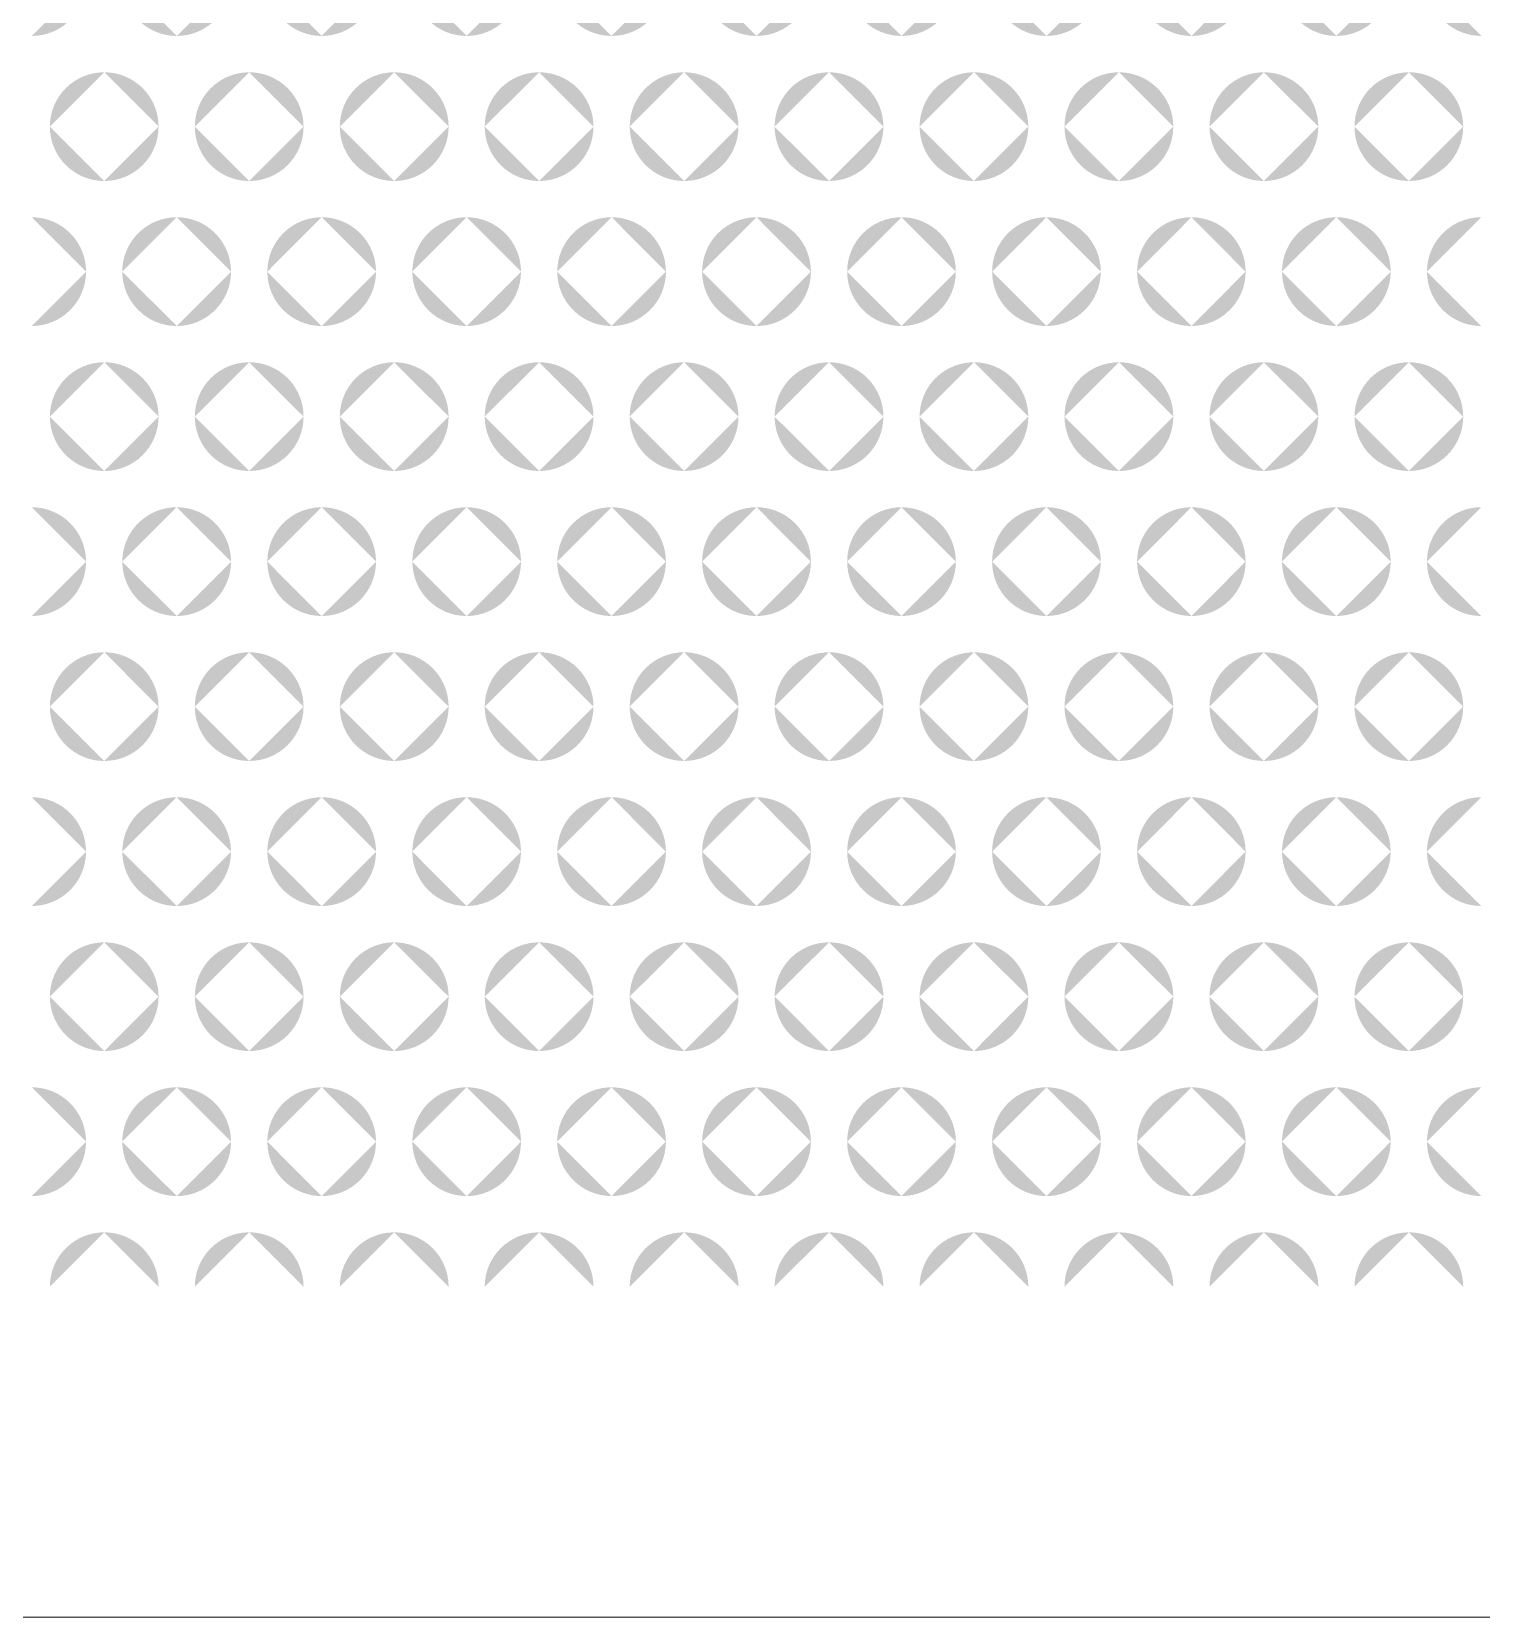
# Model space of a CAD drawing. Header units: millimetres. Extents: x 53 to 536, y 329 to 488.
# Drawn here: x 413.59 to 433.6, y 443.78 to 465.65 of the extents above; entities that cross this region are included whole.
import ezdxf

# ---------------------------------------------------------------- set-up
doc = ezdxf.new("R2010")
doc.units = ezdxf.units.MM
doc.header["$MEASUREMENT"] = 0

msp = doc.modelspace()

# ---------------------------------------------------------------- hatches: boundary and pattern name
at = {"transparency": 33554559}
h = msp.add_hatch(color=256, dxfattribs=at)
h.paths.add_polyline_path([(413.593, 465.595), (413.593, 467.095)], flags=0)
h.paths.add_polyline_path([(414.342, 466.346, 0.414563), (413.593, 467.095)], flags=0)
h.paths.add_polyline_path([(413.593, 465.595, 0.414244), (414.342, 466.346)], flags=0)
h.paths.add_polyline_path([(417.594, 467.095), (417.594, 465.595)], flags=0)
h.paths.add_polyline_path([(416.844, 466.346, 0.413759), (417.594, 465.595)], flags=0)
h.paths.add_polyline_path([(417.594, 467.095, 0.414077), (416.844, 466.346)], flags=0)
h.paths.add_polyline_path([(414.842, 466.346, 0.413226), (415.594, 465.595)], flags=0)
h.paths.add_polyline_path([(415.594, 467.095, 0.41354), (414.842, 466.346)], flags=0)
h.paths.add_polyline_path([(416.343, 466.346, 0.414077), (415.594, 467.095)], flags=0)
h.paths.add_polyline_path([(415.594, 465.595, 0.413759), (416.343, 466.346)], flags=0)
h.paths.add_polyline_path([(415.343, 464.345), (413.843, 464.345)], flags=0)
h.paths.add_polyline_path([(414.594, 465.094, 0.415264), (413.843, 464.345)], flags=0)
h.paths.add_polyline_path([(415.343, 464.345, 0.414563), (414.594, 465.094)], flags=0)
h.paths.add_polyline_path([(417.344, 464.345), (415.843, 464.345)], flags=0)
h.paths.add_polyline_path([(416.594, 465.094, 0.414294), (415.843, 464.345)], flags=0)
h.paths.add_polyline_path([(417.344, 464.345, 0.414563), (416.594, 465.094)], flags=0)
h.paths.add_polyline_path([(413.843, 468.346), (413.843, 468.347), (415.343, 468.347), (415.343, 468.346)], flags=0)
h.paths.add_polyline_path([(414.594, 467.596, 0.414027), (415.343, 468.346)], flags=0)
h.paths.add_polyline_path([(413.843, 468.346, 0.414729), (414.594, 467.596)], flags=0)
h.paths.add_polyline_path([(415.843, 468.346), (415.843, 468.347), (417.344, 468.347), (417.344, 468.346)], flags=0)
h.paths.add_polyline_path([(416.594, 467.596, 0.414027), (417.344, 468.346)], flags=0)
h.paths.add_polyline_path([(415.843, 468.346, 0.41376), (416.594, 467.596)], flags=0)
h = msp.add_hatch(color=256, dxfattribs=at)
h.paths.add_polyline_path([(417.594, 465.595), (417.594, 467.095)], flags=0)
h.paths.add_polyline_path([(418.344, 466.346, 0.414563), (417.594, 467.095)], flags=0)
h.paths.add_polyline_path([(417.594, 465.595, 0.414244), (418.344, 466.346)], flags=0)
h.paths.add_polyline_path([(421.595, 467.095), (421.595, 465.595)], flags=0)
h.paths.add_polyline_path([(420.845, 466.346, 0.414244), (421.595, 465.595)], flags=0)
h.paths.add_polyline_path([(421.595, 467.095, 0.414563), (420.845, 466.346)], flags=0)
h.paths.add_polyline_path([(418.845, 466.346, 0.413759), (419.595, 465.595)], flags=0)
h.paths.add_polyline_path([(419.595, 467.095, 0.414077), (418.845, 466.346)], flags=0)
h.paths.add_polyline_path([(420.345, 466.346, 0.413592), (419.595, 467.095)], flags=0)
h.paths.add_polyline_path([(419.595, 465.595, 0.413274), (420.345, 466.346)], flags=0)
h.paths.add_polyline_path([(419.346, 464.345), (417.844, 464.345)], flags=0)
h.paths.add_polyline_path([(418.594, 465.094, 0.414078), (417.844, 464.345)], flags=0)
h.paths.add_polyline_path([(419.346, 464.345, 0.41451), (418.594, 465.094)], flags=0)
h.paths.add_polyline_path([(421.345, 464.345), (419.844, 464.345)], flags=0)
h.paths.add_polyline_path([(420.595, 465.094, 0.414294), (419.844, 464.345)], flags=0)
h.paths.add_polyline_path([(421.345, 464.345, 0.414563), (420.595, 465.094)], flags=0)
h.paths.add_polyline_path([(417.844, 468.346), (417.844, 468.347), (419.346, 468.347), (419.346, 468.346)], flags=0)
h.paths.add_polyline_path([(418.594, 467.596, 0.413976), (419.346, 468.346)], flags=0)
h.paths.add_polyline_path([(417.844, 468.346, 0.413542), (418.594, 467.596)], flags=0)
h.paths.add_polyline_path([(419.844, 468.346), (419.844, 468.347), (421.345, 468.347), (421.345, 468.346)], flags=0)
h.paths.add_polyline_path([(420.595, 467.596, 0.414027), (421.345, 468.346)], flags=0)
h.paths.add_polyline_path([(419.844, 468.346, 0.41376), (420.595, 467.596)], flags=0)
h = msp.add_hatch(color=256, dxfattribs=at)
h.paths.add_polyline_path([(421.595, 465.595), (421.595, 467.095)], flags=0)
h.paths.add_polyline_path([(422.345, 466.346, 0.413592), (421.595, 467.095)], flags=0)
h.paths.add_polyline_path([(421.595, 465.595, 0.413274), (422.345, 466.346)], flags=0)
h.paths.add_polyline_path([(425.596, 467.095), (425.596, 465.595)], flags=0)
h.paths.add_polyline_path([(424.846, 466.346, 0.414244), (425.596, 465.595)], flags=0)
h.paths.add_polyline_path([(425.596, 467.095, 0.414563), (424.846, 466.346)], flags=0)
h.paths.add_polyline_path([(422.844, 466.346, 0.41371), (423.596, 465.595)], flags=0)
h.paths.add_polyline_path([(423.596, 467.095, 0.414025), (422.844, 466.346)], flags=0)
h.paths.add_polyline_path([(424.346, 466.346, 0.414077), (423.596, 467.095)], flags=0)
h.paths.add_polyline_path([(423.596, 465.595, 0.413759), (424.346, 466.346)], flags=0)
h.paths.add_polyline_path([(423.346, 464.345), (421.845, 464.345)], flags=0)
h.paths.add_polyline_path([(422.595, 465.094, 0.415048), (421.845, 464.345)], flags=0)
h.paths.add_polyline_path([(423.346, 464.345, 0.414294), (422.595, 465.094)], flags=0)
h.paths.add_polyline_path([(425.346, 464.345), (423.845, 464.345)], flags=0)
h.paths.add_polyline_path([(424.596, 465.094, 0.414294), (423.845, 464.345)], flags=0)
h.paths.add_polyline_path([(425.346, 464.345, 0.414563), (424.596, 465.094)], flags=0)
h.paths.add_polyline_path([(421.845, 468.346), (421.845, 468.347), (423.346, 468.347), (423.346, 468.346)], flags=0)
h.paths.add_polyline_path([(422.595, 467.596, 0.41376), (423.346, 468.346)], flags=0)
h.paths.add_polyline_path([(421.845, 468.346, 0.414512), (422.595, 467.596)], flags=0)
h.paths.add_polyline_path([(423.845, 468.346), (423.845, 468.347), (425.346, 468.347), (425.346, 468.346)], flags=0)
h.paths.add_polyline_path([(424.596, 467.596, 0.414027), (425.346, 468.346)], flags=0)
h.paths.add_polyline_path([(423.845, 468.346, 0.41376), (424.596, 467.596)], flags=0)
h = msp.add_hatch(color=256, dxfattribs=at)
h.paths.add_polyline_path([(425.596, 465.595), (425.596, 467.095)], flags=0)
h.paths.add_polyline_path([(426.346, 466.346, 0.413592), (425.596, 467.095)], flags=0)
h.paths.add_polyline_path([(425.596, 465.595, 0.413274), (426.346, 466.346)], flags=0)
h.paths.add_polyline_path([(429.597, 467.095), (429.597, 465.595)], flags=0)
h.paths.add_polyline_path([(428.847, 466.346, 0.413977), (429.597, 465.595)], flags=0)
h.paths.add_polyline_path([(429.597, 467.095, 0.414294), (428.847, 466.346)], flags=0)
h.paths.add_polyline_path([(426.846, 466.346, 0.413492), (427.596, 465.595)], flags=0)
h.paths.add_polyline_path([(427.596, 467.095, 0.413809), (426.846, 466.346)], flags=0)
h.paths.add_polyline_path([(428.346, 466.346, 0.413592), (427.596, 467.095)], flags=0)
h.paths.add_polyline_path([(427.596, 465.595, 0.413274), (428.346, 466.346)], flags=0)
h.paths.add_polyline_path([(427.346, 464.345), (425.846, 464.345)], flags=0)
h.paths.add_polyline_path([(426.596, 465.094, 0.415048), (425.846, 464.345)], flags=0)
h.paths.add_polyline_path([(427.346, 464.345, 0.414563), (426.596, 465.094)], flags=0)
h.paths.add_polyline_path([(429.347, 464.345), (427.845, 464.345)], flags=0)
h.paths.add_polyline_path([(428.597, 465.094, 0.414241), (427.845, 464.345)], flags=0)
h.paths.add_polyline_path([(429.347, 464.345, 0.414563), (428.597, 465.094)], flags=0)
h.paths.add_polyline_path([(425.846, 468.346), (425.846, 468.347), (427.346, 468.347), (427.346, 468.346)], flags=0)
h.paths.add_polyline_path([(426.596, 467.596, 0.414027), (427.346, 468.346)], flags=0)
h.paths.add_polyline_path([(425.846, 468.346, 0.414512), (426.596, 467.596)], flags=0)
h.paths.add_polyline_path([(427.845, 468.346), (427.845, 468.347), (429.347, 468.347), (429.347, 468.346)], flags=0)
h.paths.add_polyline_path([(428.597, 467.596, 0.414027), (429.347, 468.346)], flags=0)
h.paths.add_polyline_path([(427.845, 468.346, 0.413709), (428.597, 467.596)], flags=0)
h = msp.add_hatch(color=256, dxfattribs=at)
h.paths.add_polyline_path([(429.597, 465.595), (429.597, 467.095)], flags=0)
h.paths.add_polyline_path([(430.345, 466.346, 0.414128), (429.597, 467.095)], flags=0)
h.paths.add_polyline_path([(429.597, 465.595, 0.413807), (430.345, 466.346)], flags=0)
h.paths.add_polyline_path([(433.598, 467.095), (433.598, 465.595)], flags=0)
h.paths.add_polyline_path([(432.848, 466.346, 0.414244), (433.598, 465.595)], flags=0)
h.paths.add_polyline_path([(433.598, 467.095, 0.414563), (432.848, 466.346)], flags=0)
h.paths.add_polyline_path([(430.847, 466.346, 0.413274), (431.597, 465.595)], flags=0)
h.paths.add_polyline_path([(431.597, 467.095, 0.413592), (430.847, 466.346)], flags=0)
h.paths.add_polyline_path([(432.347, 466.346, 0.413809), (431.597, 467.095)], flags=0)
h.paths.add_polyline_path([(431.597, 465.595, 0.413492), (432.347, 466.346)], flags=0)
h.paths.add_polyline_path([(431.348, 464.345), (429.847, 464.345)], flags=0)
h.paths.add_polyline_path([(430.597, 465.094, 0.414779), (429.847, 464.345)], flags=0)
h.paths.add_polyline_path([(431.348, 464.345, 0.414294), (430.597, 465.094)], flags=0)
h.paths.add_polyline_path([(433.348, 464.345), (431.848, 464.345)], flags=0)
h.paths.add_polyline_path([(432.598, 465.094, 0.414563), (431.848, 464.345)], flags=0)
h.paths.add_polyline_path([(433.348, 464.345, 0.414779), (432.598, 465.094)], flags=0)
h.paths.add_polyline_path([(429.847, 468.346), (429.847, 468.347), (431.348, 468.347), (431.348, 468.346)], flags=0)
h.paths.add_polyline_path([(430.597, 467.596, 0.41376), (431.348, 468.346)], flags=0)
h.paths.add_polyline_path([(429.847, 468.346, 0.414244), (430.597, 467.596)], flags=0)
h.paths.add_polyline_path([(431.848, 468.346), (431.848, 468.347), (433.348, 468.347), (433.348, 468.346)], flags=0)
h.paths.add_polyline_path([(432.598, 467.596, 0.414244), (433.348, 468.346)], flags=0)
h.paths.add_polyline_path([(431.848, 468.346, 0.414027), (432.598, 467.596)], flags=0)
h = msp.add_hatch(color=256, dxfattribs=at)
h.paths.add_polyline_path([(413.593, 461.593), (413.593, 463.094)], flags=0)
h.paths.add_polyline_path([(414.342, 462.343, 0.414997), (413.593, 463.094)], flags=0)
h.paths.add_polyline_path([(413.593, 461.593, 0.413811), (414.342, 462.343)], flags=0)
h.paths.add_polyline_path([(417.594, 463.094), (417.594, 461.593)], flags=0)
h.paths.add_polyline_path([(416.844, 462.343, 0.413325), (417.594, 461.593)], flags=0)
h.paths.add_polyline_path([(417.594, 463.094, 0.414512), (416.844, 462.343)], flags=0)
h.paths.add_polyline_path([(414.842, 462.343, 0.41279), (415.594, 461.593)], flags=0)
h.paths.add_polyline_path([(415.594, 463.094, 0.413977), (414.842, 462.343)], flags=0)
h.paths.add_polyline_path([(416.343, 462.343, 0.414512), (415.594, 463.094)], flags=0)
h.paths.add_polyline_path([(415.594, 461.593, 0.413325), (416.343, 462.343)], flags=0)
h.paths.add_polyline_path([(415.343, 460.344), (413.843, 460.344)], flags=0)
h.paths.add_polyline_path([(414.594, 461.093, 0.415264), (413.843, 460.344)], flags=0)
h.paths.add_polyline_path([(415.343, 460.344, 0.414563), (414.594, 461.093)], flags=0)
h.paths.add_polyline_path([(417.344, 460.344), (415.843, 460.344)], flags=0)
h.paths.add_polyline_path([(416.594, 461.093, 0.414294), (415.843, 460.344)], flags=0)
h.paths.add_polyline_path([(417.344, 460.344, 0.414563), (416.594, 461.093)], flags=0)
h.paths.add_polyline_path([(413.843, 464.344), (413.843, 464.345), (415.343, 464.345), (415.343, 464.344)], flags=0)
h.paths.add_polyline_path([(414.594, 463.594, 0.41478), (415.343, 464.344)], flags=0)
h.paths.add_polyline_path([(413.843, 464.344, 0.415481), (414.594, 463.594)], flags=0)
h.paths.add_polyline_path([(415.843, 464.344), (415.843, 464.345), (417.344, 464.345), (417.344, 464.344)], flags=0)
h.paths.add_polyline_path([(416.594, 463.594, 0.41478), (417.344, 464.344)], flags=0)
h.paths.add_polyline_path([(415.843, 464.344, 0.414512), (416.594, 463.594)], flags=0)
h = msp.add_hatch(color=256, dxfattribs=at)
h.paths.add_polyline_path([(417.594, 461.593), (417.594, 463.094)], flags=0)
h.paths.add_polyline_path([(418.344, 462.343, 0.414997), (417.594, 463.094)], flags=0)
h.paths.add_polyline_path([(417.594, 461.593, 0.413811), (418.344, 462.343)], flags=0)
h.paths.add_polyline_path([(421.595, 463.094), (421.595, 461.593)], flags=0)
h.paths.add_polyline_path([(420.845, 462.343, 0.413811), (421.595, 461.593)], flags=0)
h.paths.add_polyline_path([(421.595, 463.094, 0.414997), (420.845, 462.343)], flags=0)
h.paths.add_polyline_path([(418.845, 462.343, 0.413325), (419.595, 461.593)], flags=0)
h.paths.add_polyline_path([(419.595, 463.094, 0.414512), (418.845, 462.343)], flags=0)
h.paths.add_polyline_path([(420.345, 462.343, 0.414027), (419.595, 463.094)], flags=0)
h.paths.add_polyline_path([(419.595, 461.593, 0.41284), (420.345, 462.343)], flags=0)
h.paths.add_polyline_path([(419.346, 460.344), (417.844, 460.344)], flags=0)
h.paths.add_polyline_path([(418.594, 461.093, 0.414078), (417.844, 460.344)], flags=0)
h.paths.add_polyline_path([(419.346, 460.344, 0.41451), (418.594, 461.093)], flags=0)
h.paths.add_polyline_path([(421.345, 460.344), (419.844, 460.344)], flags=0)
h.paths.add_polyline_path([(420.595, 461.093, 0.414294), (419.844, 460.344)], flags=0)
h.paths.add_polyline_path([(421.345, 460.344, 0.414563), (420.595, 461.093)], flags=0)
h.paths.add_polyline_path([(417.844, 464.344), (417.844, 464.345), (419.346, 464.345), (419.346, 464.344)], flags=0)
h.paths.add_polyline_path([(418.594, 463.594, 0.414728), (419.346, 464.344)], flags=0)
h.paths.add_polyline_path([(417.844, 464.344, 0.414295), (418.594, 463.594)], flags=0)
h.paths.add_polyline_path([(419.844, 464.344), (419.844, 464.345), (421.345, 464.345), (421.345, 464.344)], flags=0)
h.paths.add_polyline_path([(420.595, 463.594, 0.41478), (421.345, 464.344)], flags=0)
h.paths.add_polyline_path([(419.844, 464.344, 0.414512), (420.595, 463.594)], flags=0)
h = msp.add_hatch(color=256, dxfattribs=at)
h.paths.add_polyline_path([(421.595, 461.593), (421.595, 463.094)], flags=0)
h.paths.add_polyline_path([(422.345, 462.343, 0.414027), (421.595, 463.094)], flags=0)
h.paths.add_polyline_path([(421.595, 461.593, 0.41284), (422.345, 462.343)], flags=0)
h.paths.add_polyline_path([(425.596, 463.094), (425.596, 461.593)], flags=0)
h.paths.add_polyline_path([(424.846, 462.343, 0.413811), (425.596, 461.593)], flags=0)
h.paths.add_polyline_path([(425.596, 463.094, 0.414997), (424.846, 462.343)], flags=0)
h.paths.add_polyline_path([(422.844, 462.343, 0.413274), (423.596, 461.593)], flags=0)
h.paths.add_polyline_path([(423.596, 463.094, 0.414461), (422.844, 462.343)], flags=0)
h.paths.add_polyline_path([(424.346, 462.343, 0.414512), (423.596, 463.094)], flags=0)
h.paths.add_polyline_path([(423.596, 461.593, 0.413325), (424.346, 462.343)], flags=0)
h.paths.add_polyline_path([(423.346, 460.344), (421.845, 460.344)], flags=0)
h.paths.add_polyline_path([(422.595, 461.093, 0.415048), (421.845, 460.344)], flags=0)
h.paths.add_polyline_path([(423.346, 460.344, 0.414294), (422.595, 461.093)], flags=0)
h.paths.add_polyline_path([(425.346, 460.344), (423.845, 460.344)], flags=0)
h.paths.add_polyline_path([(424.596, 461.093, 0.414294), (423.845, 460.344)], flags=0)
h.paths.add_polyline_path([(425.346, 460.344, 0.414563), (424.596, 461.093)], flags=0)
h.paths.add_polyline_path([(421.845, 464.344), (421.845, 464.345), (423.346, 464.345), (423.346, 464.344)], flags=0)
h.paths.add_polyline_path([(422.595, 463.594, 0.414512), (423.346, 464.344)], flags=0)
h.paths.add_polyline_path([(421.845, 464.344, 0.415265), (422.595, 463.594)], flags=0)
h.paths.add_polyline_path([(423.845, 464.344), (423.845, 464.345), (425.346, 464.345), (425.346, 464.344)], flags=0)
h.paths.add_polyline_path([(424.596, 463.594, 0.41478), (425.346, 464.344)], flags=0)
h.paths.add_polyline_path([(423.845, 464.344, 0.414512), (424.596, 463.594)], flags=0)
h = msp.add_hatch(color=256, dxfattribs=at)
h.paths.add_polyline_path([(425.596, 461.593), (425.596, 463.094)], flags=0)
h.paths.add_polyline_path([(426.346, 462.343, 0.414027), (425.596, 463.094)], flags=0)
h.paths.add_polyline_path([(425.596, 461.593, 0.41284), (426.346, 462.343)], flags=0)
h.paths.add_polyline_path([(429.597, 463.094), (429.597, 461.593)], flags=0)
h.paths.add_polyline_path([(428.847, 462.343, 0.413542), (429.597, 461.593)], flags=0)
h.paths.add_polyline_path([(429.597, 463.094, 0.414729), (428.847, 462.343)], flags=0)
h.paths.add_polyline_path([(426.846, 462.343, 0.413057), (427.596, 461.593)], flags=0)
h.paths.add_polyline_path([(427.596, 463.094, 0.414244), (426.846, 462.343)], flags=0)
h.paths.add_polyline_path([(428.346, 462.343, 0.414027), (427.596, 463.094)], flags=0)
h.paths.add_polyline_path([(427.596, 461.593, 0.41284), (428.346, 462.343)], flags=0)
h.paths.add_polyline_path([(427.346, 460.344), (425.846, 460.344)], flags=0)
h.paths.add_polyline_path([(426.596, 461.093, 0.415048), (425.846, 460.344)], flags=0)
h.paths.add_polyline_path([(427.346, 460.344, 0.414563), (426.596, 461.093)], flags=0)
h.paths.add_polyline_path([(429.347, 460.344), (427.845, 460.344)], flags=0)
h.paths.add_polyline_path([(428.597, 461.093, 0.414241), (427.845, 460.344)], flags=0)
h.paths.add_polyline_path([(429.347, 460.344, 0.414563), (428.597, 461.093)], flags=0)
h.paths.add_polyline_path([(425.846, 464.344), (425.846, 464.345), (427.346, 464.345), (427.346, 464.344)], flags=0)
h.paths.add_polyline_path([(426.596, 463.594, 0.41478), (427.346, 464.344)], flags=0)
h.paths.add_polyline_path([(425.846, 464.344, 0.415265), (426.596, 463.594)], flags=0)
h.paths.add_polyline_path([(427.845, 464.344), (427.845, 464.345), (429.347, 464.345), (429.347, 464.344)], flags=0)
h.paths.add_polyline_path([(428.597, 463.594, 0.41478), (429.347, 464.344)], flags=0)
h.paths.add_polyline_path([(427.845, 464.344, 0.41446), (428.597, 463.594)], flags=0)
h = msp.add_hatch(color=256, dxfattribs=at)
h.paths.add_polyline_path([(429.597, 461.593), (429.597, 463.094)], flags=0)
h.paths.add_polyline_path([(430.345, 462.343, 0.414561), (429.597, 463.094)], flags=0)
h.paths.add_polyline_path([(429.597, 461.593, 0.413374), (430.345, 462.343)], flags=0)
h.paths.add_polyline_path([(433.598, 463.094), (433.598, 461.593)], flags=0)
h.paths.add_polyline_path([(432.848, 462.343, 0.413811), (433.598, 461.593)], flags=0)
h.paths.add_polyline_path([(433.598, 463.094, 0.414997), (432.848, 462.343)], flags=0)
h.paths.add_polyline_path([(430.847, 462.343, 0.41284), (431.597, 461.593)], flags=0)
h.paths.add_polyline_path([(431.597, 463.094, 0.414027), (430.847, 462.343)], flags=0)
h.paths.add_polyline_path([(432.347, 462.343, 0.414244), (431.597, 463.094)], flags=0)
h.paths.add_polyline_path([(431.597, 461.593, 0.413057), (432.347, 462.343)], flags=0)
h.paths.add_polyline_path([(431.348, 460.344), (429.847, 460.344)], flags=0)
h.paths.add_polyline_path([(430.597, 461.093, 0.414779), (429.847, 460.344)], flags=0)
h.paths.add_polyline_path([(431.348, 460.344, 0.414294), (430.597, 461.093)], flags=0)
h.paths.add_polyline_path([(433.348, 460.344), (431.848, 460.344)], flags=0)
h.paths.add_polyline_path([(432.598, 461.093, 0.414563), (431.848, 460.344)], flags=0)
h.paths.add_polyline_path([(433.348, 460.344, 0.414779), (432.598, 461.093)], flags=0)
h.paths.add_polyline_path([(429.847, 464.344), (429.847, 464.345), (431.348, 464.345), (431.348, 464.344)], flags=0)
h.paths.add_polyline_path([(430.597, 463.594, 0.414512), (431.348, 464.344)], flags=0)
h.paths.add_polyline_path([(429.847, 464.344, 0.414997), (430.597, 463.594)], flags=0)
h.paths.add_polyline_path([(431.848, 464.344), (431.848, 464.345), (433.348, 464.345), (433.348, 464.344)], flags=0)
h.paths.add_polyline_path([(432.598, 463.594, 0.414997), (433.348, 464.344)], flags=0)
h.paths.add_polyline_path([(431.848, 464.344, 0.41478), (432.598, 463.594)], flags=0)
h = msp.add_hatch(color=256, dxfattribs=at)
h.paths.add_polyline_path([(413.593, 457.592), (413.593, 459.093)], flags=0)
h.paths.add_polyline_path([(414.342, 458.342, 0.414997), (413.593, 459.093)], flags=0)
h.paths.add_polyline_path([(413.593, 457.592, 0.413811), (414.342, 458.342)], flags=0)
h.paths.add_polyline_path([(417.594, 459.093), (417.594, 457.592)], flags=0)
h.paths.add_polyline_path([(416.844, 458.342, 0.413325), (417.594, 457.592)], flags=0)
h.paths.add_polyline_path([(417.594, 459.093, 0.414512), (416.844, 458.342)], flags=0)
h.paths.add_polyline_path([(414.842, 458.342, 0.41279), (415.594, 457.592)], flags=0)
h.paths.add_polyline_path([(415.594, 459.093, 0.413977), (414.842, 458.342)], flags=0)
h.paths.add_polyline_path([(416.343, 458.342, 0.414512), (415.594, 459.093)], flags=0)
h.paths.add_polyline_path([(415.594, 457.592, 0.413325), (416.343, 458.342)], flags=0)
h.paths.add_polyline_path([(415.343, 456.342), (413.843, 456.342)], flags=0)
h.paths.add_polyline_path([(414.594, 457.092, 0.415481), (413.843, 456.342)], flags=0)
h.paths.add_polyline_path([(415.343, 456.342, 0.41478), (414.594, 457.092)], flags=0)
h.paths.add_polyline_path([(417.344, 456.342), (415.843, 456.342)], flags=0)
h.paths.add_polyline_path([(416.594, 457.092, 0.414512), (415.843, 456.342)], flags=0)
h.paths.add_polyline_path([(417.344, 456.342, 0.41478), (416.594, 457.092)], flags=0)
h.paths.add_polyline_path([(413.843, 460.343), (413.843, 460.344), (415.343, 460.344), (415.343, 460.343)], flags=0)
h.paths.add_polyline_path([(414.594, 459.593, 0.41478), (415.343, 460.343)], flags=0)
h.paths.add_polyline_path([(413.843, 460.343, 0.415481), (414.594, 459.593)], flags=0)
h.paths.add_polyline_path([(415.843, 460.343), (415.843, 460.344), (417.344, 460.344), (417.344, 460.343)], flags=0)
h.paths.add_polyline_path([(416.594, 459.593, 0.41478), (417.344, 460.343)], flags=0)
h.paths.add_polyline_path([(415.843, 460.343, 0.414512), (416.594, 459.593)], flags=0)
h = msp.add_hatch(color=256, dxfattribs=at)
h.paths.add_polyline_path([(417.594, 457.592), (417.594, 459.093)], flags=0)
h.paths.add_polyline_path([(418.344, 458.342, 0.414997), (417.594, 459.093)], flags=0)
h.paths.add_polyline_path([(417.594, 457.592, 0.413811), (418.344, 458.342)], flags=0)
h.paths.add_polyline_path([(421.595, 459.093), (421.595, 457.592)], flags=0)
h.paths.add_polyline_path([(420.845, 458.342, 0.413811), (421.595, 457.592)], flags=0)
h.paths.add_polyline_path([(421.595, 459.093, 0.414997), (420.845, 458.342)], flags=0)
h.paths.add_polyline_path([(418.845, 458.342, 0.413325), (419.595, 457.592)], flags=0)
h.paths.add_polyline_path([(419.595, 459.093, 0.414512), (418.845, 458.342)], flags=0)
h.paths.add_polyline_path([(420.345, 458.342, 0.414027), (419.595, 459.093)], flags=0)
h.paths.add_polyline_path([(419.595, 457.592, 0.41284), (420.345, 458.342)], flags=0)
h.paths.add_polyline_path([(419.346, 456.342), (417.844, 456.342)], flags=0)
h.paths.add_polyline_path([(418.594, 457.092, 0.414295), (417.844, 456.342)], flags=0)
h.paths.add_polyline_path([(419.346, 456.342, 0.414728), (418.594, 457.092)], flags=0)
h.paths.add_polyline_path([(421.345, 456.342), (419.844, 456.342)], flags=0)
h.paths.add_polyline_path([(420.595, 457.092, 0.414512), (419.844, 456.342)], flags=0)
h.paths.add_polyline_path([(421.345, 456.342, 0.41478), (420.595, 457.092)], flags=0)
h.paths.add_polyline_path([(417.844, 460.343), (417.844, 460.344), (419.346, 460.344), (419.346, 460.343)], flags=0)
h.paths.add_polyline_path([(418.594, 459.593, 0.414728), (419.346, 460.343)], flags=0)
h.paths.add_polyline_path([(417.844, 460.343, 0.414295), (418.594, 459.593)], flags=0)
h.paths.add_polyline_path([(419.844, 460.343), (419.844, 460.344), (421.345, 460.344), (421.345, 460.343)], flags=0)
h.paths.add_polyline_path([(420.595, 459.593, 0.41478), (421.345, 460.343)], flags=0)
h.paths.add_polyline_path([(419.844, 460.343, 0.414512), (420.595, 459.593)], flags=0)
h = msp.add_hatch(color=256, dxfattribs=at)
h.paths.add_polyline_path([(421.595, 457.592), (421.595, 459.093)], flags=0)
h.paths.add_polyline_path([(422.345, 458.342, 0.414027), (421.595, 459.093)], flags=0)
h.paths.add_polyline_path([(421.595, 457.592, 0.41284), (422.345, 458.342)], flags=0)
h.paths.add_polyline_path([(425.596, 459.093), (425.596, 457.592)], flags=0)
h.paths.add_polyline_path([(424.846, 458.342, 0.413811), (425.596, 457.592)], flags=0)
h.paths.add_polyline_path([(425.596, 459.093, 0.414997), (424.846, 458.342)], flags=0)
h.paths.add_polyline_path([(422.844, 458.342, 0.413274), (423.596, 457.592)], flags=0)
h.paths.add_polyline_path([(423.596, 459.093, 0.414461), (422.844, 458.342)], flags=0)
h.paths.add_polyline_path([(424.346, 458.342, 0.414512), (423.596, 459.093)], flags=0)
h.paths.add_polyline_path([(423.596, 457.592, 0.413325), (424.346, 458.342)], flags=0)
h.paths.add_polyline_path([(423.346, 456.342), (421.845, 456.342)], flags=0)
h.paths.add_polyline_path([(422.595, 457.092, 0.415265), (421.845, 456.342)], flags=0)
h.paths.add_polyline_path([(423.346, 456.342, 0.414512), (422.595, 457.092)], flags=0)
h.paths.add_polyline_path([(425.346, 456.342), (423.845, 456.342)], flags=0)
h.paths.add_polyline_path([(424.596, 457.092, 0.414512), (423.845, 456.342)], flags=0)
h.paths.add_polyline_path([(425.346, 456.342, 0.41478), (424.596, 457.092)], flags=0)
h.paths.add_polyline_path([(421.845, 460.343), (421.845, 460.344), (423.346, 460.344), (423.346, 460.343)], flags=0)
h.paths.add_polyline_path([(422.595, 459.593, 0.414512), (423.346, 460.343)], flags=0)
h.paths.add_polyline_path([(421.845, 460.343, 0.415265), (422.595, 459.593)], flags=0)
h.paths.add_polyline_path([(423.845, 460.343), (423.845, 460.344), (425.346, 460.344), (425.346, 460.343)], flags=0)
h.paths.add_polyline_path([(424.596, 459.593, 0.41478), (425.346, 460.343)], flags=0)
h.paths.add_polyline_path([(423.845, 460.343, 0.414512), (424.596, 459.593)], flags=0)
h = msp.add_hatch(color=256, dxfattribs=at)
h.paths.add_polyline_path([(425.596, 457.592), (425.596, 459.093)], flags=0)
h.paths.add_polyline_path([(426.346, 458.342, 0.414027), (425.596, 459.093)], flags=0)
h.paths.add_polyline_path([(425.596, 457.592, 0.41284), (426.346, 458.342)], flags=0)
h.paths.add_polyline_path([(429.597, 459.093), (429.597, 457.592)], flags=0)
h.paths.add_polyline_path([(428.847, 458.342, 0.413542), (429.597, 457.592)], flags=0)
h.paths.add_polyline_path([(429.597, 459.093, 0.414729), (428.847, 458.342)], flags=0)
h.paths.add_polyline_path([(426.846, 458.342, 0.413057), (427.596, 457.592)], flags=0)
h.paths.add_polyline_path([(427.596, 459.093, 0.414244), (426.846, 458.342)], flags=0)
h.paths.add_polyline_path([(428.346, 458.342, 0.414027), (427.596, 459.093)], flags=0)
h.paths.add_polyline_path([(427.596, 457.592, 0.41284), (428.346, 458.342)], flags=0)
h.paths.add_polyline_path([(427.346, 456.342), (425.846, 456.342)], flags=0)
h.paths.add_polyline_path([(426.596, 457.092, 0.415265), (425.846, 456.342)], flags=0)
h.paths.add_polyline_path([(427.346, 456.342, 0.41478), (426.596, 457.092)], flags=0)
h.paths.add_polyline_path([(429.347, 456.342), (427.845, 456.342)], flags=0)
h.paths.add_polyline_path([(428.597, 457.092, 0.41446), (427.845, 456.342)], flags=0)
h.paths.add_polyline_path([(429.347, 456.342, 0.41478), (428.597, 457.092)], flags=0)
h.paths.add_polyline_path([(425.846, 460.343), (425.846, 460.344), (427.346, 460.344), (427.346, 460.343)], flags=0)
h.paths.add_polyline_path([(426.596, 459.593, 0.41478), (427.346, 460.343)], flags=0)
h.paths.add_polyline_path([(425.846, 460.343, 0.415265), (426.596, 459.593)], flags=0)
h.paths.add_polyline_path([(427.845, 460.343), (427.845, 460.344), (429.347, 460.344), (429.347, 460.343)], flags=0)
h.paths.add_polyline_path([(428.597, 459.593, 0.41478), (429.347, 460.343)], flags=0)
h.paths.add_polyline_path([(427.845, 460.343, 0.41446), (428.597, 459.593)], flags=0)
h = msp.add_hatch(color=256, dxfattribs=at)
h.paths.add_polyline_path([(429.597, 457.592), (429.597, 459.093)], flags=0)
h.paths.add_polyline_path([(430.345, 458.342, 0.414561), (429.597, 459.093)], flags=0)
h.paths.add_polyline_path([(429.597, 457.592, 0.413374), (430.345, 458.342)], flags=0)
h.paths.add_polyline_path([(433.598, 459.093), (433.598, 457.592)], flags=0)
h.paths.add_polyline_path([(432.848, 458.342, 0.413811), (433.598, 457.592)], flags=0)
h.paths.add_polyline_path([(433.598, 459.093, 0.414997), (432.848, 458.342)], flags=0)
h.paths.add_polyline_path([(430.847, 458.342, 0.41284), (431.597, 457.592)], flags=0)
h.paths.add_polyline_path([(431.597, 459.093, 0.414027), (430.847, 458.342)], flags=0)
h.paths.add_polyline_path([(432.347, 458.342, 0.414244), (431.597, 459.093)], flags=0)
h.paths.add_polyline_path([(431.597, 457.592, 0.413057), (432.347, 458.342)], flags=0)
h.paths.add_polyline_path([(431.348, 456.342), (429.847, 456.342)], flags=0)
h.paths.add_polyline_path([(430.597, 457.092, 0.414997), (429.847, 456.342)], flags=0)
h.paths.add_polyline_path([(431.348, 456.342, 0.414512), (430.597, 457.092)], flags=0)
h.paths.add_polyline_path([(433.348, 456.342), (431.848, 456.342)], flags=0)
h.paths.add_polyline_path([(432.598, 457.092, 0.41478), (431.848, 456.342)], flags=0)
h.paths.add_polyline_path([(433.348, 456.342, 0.414997), (432.598, 457.092)], flags=0)
h.paths.add_polyline_path([(429.847, 460.343), (429.847, 460.344), (431.348, 460.344), (431.348, 460.343)], flags=0)
h.paths.add_polyline_path([(430.597, 459.593, 0.414512), (431.348, 460.343)], flags=0)
h.paths.add_polyline_path([(429.847, 460.343, 0.414997), (430.597, 459.593)], flags=0)
h.paths.add_polyline_path([(431.848, 460.343), (431.848, 460.344), (433.348, 460.344), (433.348, 460.343)], flags=0)
h.paths.add_polyline_path([(432.598, 459.593, 0.414997), (433.348, 460.343)], flags=0)
h.paths.add_polyline_path([(431.848, 460.343, 0.41478), (432.598, 459.593)], flags=0)
h = msp.add_hatch(color=256, dxfattribs=at)
h.paths.add_polyline_path([(413.593, 453.591), (413.593, 455.092)], flags=0)
h.paths.add_polyline_path([(414.342, 454.341, 0.414997), (413.593, 455.092)], flags=0)
h.paths.add_polyline_path([(413.593, 453.591, 0.414295), (414.342, 454.341)], flags=0)
h.paths.add_polyline_path([(417.594, 455.092), (417.594, 453.591)], flags=0)
h.paths.add_polyline_path([(416.844, 454.341, 0.41381), (417.594, 453.591)], flags=0)
h.paths.add_polyline_path([(417.594, 455.092, 0.414512), (416.844, 454.341)], flags=0)
h.paths.add_polyline_path([(414.842, 454.341, 0.413274), (415.594, 453.591)], flags=0)
h.paths.add_polyline_path([(415.594, 455.092, 0.413977), (414.842, 454.341)], flags=0)
h.paths.add_polyline_path([(416.343, 454.341, 0.414512), (415.594, 455.092)], flags=0)
h.paths.add_polyline_path([(415.594, 453.591, 0.41381), (416.343, 454.341)], flags=0)
h.paths.add_polyline_path([(415.343, 452.341), (413.843, 452.341)], flags=0)
h.paths.add_polyline_path([(414.594, 453.09, 0.415481), (413.843, 452.341)], flags=0)
h.paths.add_polyline_path([(415.343, 452.341, 0.41478), (414.594, 453.09)], flags=0)
h.paths.add_polyline_path([(417.344, 452.341), (415.843, 452.341)], flags=0)
h.paths.add_polyline_path([(416.594, 453.09, 0.414512), (415.843, 452.341)], flags=0)
h.paths.add_polyline_path([(417.344, 452.341, 0.41478), (416.594, 453.09)], flags=0)
h.paths.add_polyline_path([(413.843, 456.342), (415.343, 456.342)], flags=0)
h.paths.add_polyline_path([(414.594, 455.592, 0.41478), (415.343, 456.342)], flags=0)
h.paths.add_polyline_path([(413.843, 456.342, 0.415481), (414.594, 455.592)], flags=0)
h.paths.add_polyline_path([(415.843, 456.342), (417.344, 456.342)], flags=0)
h.paths.add_polyline_path([(416.594, 455.592, 0.41478), (417.344, 456.342)], flags=0)
h.paths.add_polyline_path([(415.843, 456.342, 0.414512), (416.594, 455.592)], flags=0)
h = msp.add_hatch(color=256, dxfattribs=at)
h.paths.add_polyline_path([(417.594, 453.591), (417.594, 455.092)], flags=0)
h.paths.add_polyline_path([(418.344, 454.341, 0.414997), (417.594, 455.092)], flags=0)
h.paths.add_polyline_path([(417.594, 453.591, 0.414295), (418.344, 454.341)], flags=0)
h.paths.add_polyline_path([(421.595, 455.092), (421.595, 453.591)], flags=0)
h.paths.add_polyline_path([(420.845, 454.341, 0.414295), (421.595, 453.591)], flags=0)
h.paths.add_polyline_path([(421.595, 455.092, 0.414997), (420.845, 454.341)], flags=0)
h.paths.add_polyline_path([(418.845, 454.341, 0.41381), (419.595, 453.591)], flags=0)
h.paths.add_polyline_path([(419.595, 455.092, 0.414512), (418.845, 454.341)], flags=0)
h.paths.add_polyline_path([(420.345, 454.341, 0.414027), (419.595, 455.092)], flags=0)
h.paths.add_polyline_path([(419.595, 453.591, 0.413325), (420.345, 454.341)], flags=0)
h.paths.add_polyline_path([(419.346, 452.341), (417.844, 452.341)], flags=0)
h.paths.add_polyline_path([(418.594, 453.09, 0.414295), (417.844, 452.341)], flags=0)
h.paths.add_polyline_path([(419.346, 452.341, 0.414728), (418.594, 453.09)], flags=0)
h.paths.add_polyline_path([(421.345, 452.341), (419.844, 452.341)], flags=0)
h.paths.add_polyline_path([(420.595, 453.09, 0.414512), (419.844, 452.341)], flags=0)
h.paths.add_polyline_path([(421.345, 452.341, 0.41478), (420.595, 453.09)], flags=0)
h.paths.add_polyline_path([(417.844, 456.342), (419.346, 456.342)], flags=0)
h.paths.add_polyline_path([(418.594, 455.592, 0.414728), (419.346, 456.342)], flags=0)
h.paths.add_polyline_path([(417.844, 456.342, 0.414295), (418.594, 455.592)], flags=0)
h.paths.add_polyline_path([(419.844, 456.342), (421.345, 456.342)], flags=0)
h.paths.add_polyline_path([(420.595, 455.592, 0.41478), (421.345, 456.342)], flags=0)
h.paths.add_polyline_path([(419.844, 456.342, 0.414512), (420.595, 455.592)], flags=0)
h = msp.add_hatch(color=256, dxfattribs=at)
h.paths.add_polyline_path([(421.595, 453.591), (421.595, 455.092)], flags=0)
h.paths.add_polyline_path([(422.345, 454.341, 0.414027), (421.595, 455.092)], flags=0)
h.paths.add_polyline_path([(421.595, 453.591, 0.413325), (422.345, 454.341)], flags=0)
h.paths.add_polyline_path([(425.596, 455.092), (425.596, 453.591)], flags=0)
h.paths.add_polyline_path([(424.846, 454.341, 0.414295), (425.596, 453.591)], flags=0)
h.paths.add_polyline_path([(425.596, 455.092, 0.414997), (424.846, 454.341)], flags=0)
h.paths.add_polyline_path([(422.844, 454.341, 0.413759), (423.596, 453.591)], flags=0)
h.paths.add_polyline_path([(423.596, 455.092, 0.414461), (422.844, 454.341)], flags=0)
h.paths.add_polyline_path([(424.346, 454.341, 0.414512), (423.596, 455.092)], flags=0)
h.paths.add_polyline_path([(423.596, 453.591, 0.41381), (424.346, 454.341)], flags=0)
h.paths.add_polyline_path([(423.346, 452.341), (421.845, 452.341)], flags=0)
h.paths.add_polyline_path([(422.595, 453.09, 0.415265), (421.845, 452.341)], flags=0)
h.paths.add_polyline_path([(423.346, 452.341, 0.414512), (422.595, 453.09)], flags=0)
h.paths.add_polyline_path([(425.346, 452.341), (423.845, 452.341)], flags=0)
h.paths.add_polyline_path([(424.596, 453.09, 0.414512), (423.845, 452.341)], flags=0)
h.paths.add_polyline_path([(425.346, 452.341, 0.41478), (424.596, 453.09)], flags=0)
h.paths.add_polyline_path([(421.845, 456.342), (423.346, 456.342)], flags=0)
h.paths.add_polyline_path([(422.595, 455.592, 0.414512), (423.346, 456.342)], flags=0)
h.paths.add_polyline_path([(421.845, 456.342, 0.415265), (422.595, 455.592)], flags=0)
h.paths.add_polyline_path([(423.845, 456.342), (425.346, 456.342)], flags=0)
h.paths.add_polyline_path([(424.596, 455.592, 0.41478), (425.346, 456.342)], flags=0)
h.paths.add_polyline_path([(423.845, 456.342, 0.414512), (424.596, 455.592)], flags=0)
h = msp.add_hatch(color=256, dxfattribs=at)
h.paths.add_polyline_path([(425.596, 453.591), (425.596, 455.092)], flags=0)
h.paths.add_polyline_path([(426.346, 454.341, 0.414027), (425.596, 455.092)], flags=0)
h.paths.add_polyline_path([(425.596, 453.591, 0.413325), (426.346, 454.341)], flags=0)
h.paths.add_polyline_path([(429.597, 455.092), (429.597, 453.591)], flags=0)
h.paths.add_polyline_path([(428.847, 454.341, 0.414027), (429.597, 453.591)], flags=0)
h.paths.add_polyline_path([(429.597, 455.092, 0.414729), (428.847, 454.341)], flags=0)
h.paths.add_polyline_path([(426.846, 454.341, 0.413542), (427.596, 453.591)], flags=0)
h.paths.add_polyline_path([(427.596, 455.092, 0.414244), (426.846, 454.341)], flags=0)
h.paths.add_polyline_path([(428.346, 454.341, 0.414027), (427.596, 455.092)], flags=0)
h.paths.add_polyline_path([(427.596, 453.591, 0.413325), (428.346, 454.341)], flags=0)
h.paths.add_polyline_path([(427.346, 452.341), (425.846, 452.341)], flags=0)
h.paths.add_polyline_path([(426.596, 453.09, 0.415265), (425.846, 452.341)], flags=0)
h.paths.add_polyline_path([(427.346, 452.341, 0.41478), (426.596, 453.09)], flags=0)
h.paths.add_polyline_path([(429.347, 452.341), (427.845, 452.341)], flags=0)
h.paths.add_polyline_path([(428.597, 453.09, 0.41446), (427.845, 452.341)], flags=0)
h.paths.add_polyline_path([(429.347, 452.341, 0.41478), (428.597, 453.09)], flags=0)
h.paths.add_polyline_path([(425.846, 456.342), (427.346, 456.342)], flags=0)
h.paths.add_polyline_path([(426.596, 455.592, 0.41478), (427.346, 456.342)], flags=0)
h.paths.add_polyline_path([(425.846, 456.342, 0.415265), (426.596, 455.592)], flags=0)
h.paths.add_polyline_path([(427.845, 456.342), (429.347, 456.342)], flags=0)
h.paths.add_polyline_path([(428.597, 455.592, 0.41478), (429.347, 456.342)], flags=0)
h.paths.add_polyline_path([(427.845, 456.342, 0.41446), (428.597, 455.592)], flags=0)
h = msp.add_hatch(color=256, dxfattribs=at)
h.paths.add_polyline_path([(429.597, 453.591), (429.597, 455.092)], flags=0)
h.paths.add_polyline_path([(430.345, 454.341, 0.414561), (429.597, 455.092)], flags=0)
h.paths.add_polyline_path([(429.597, 453.591, 0.41386), (430.345, 454.341)], flags=0)
h.paths.add_polyline_path([(433.598, 455.092), (433.598, 453.591)], flags=0)
h.paths.add_polyline_path([(432.848, 454.341, 0.414295), (433.598, 453.591)], flags=0)
h.paths.add_polyline_path([(433.598, 455.092, 0.414997), (432.848, 454.341)], flags=0)
h.paths.add_polyline_path([(430.847, 454.341, 0.413325), (431.597, 453.591)], flags=0)
h.paths.add_polyline_path([(431.597, 455.092, 0.414027), (430.847, 454.341)], flags=0)
h.paths.add_polyline_path([(432.347, 454.341, 0.414244), (431.597, 455.092)], flags=0)
h.paths.add_polyline_path([(431.597, 453.591, 0.413542), (432.347, 454.341)], flags=0)
h.paths.add_polyline_path([(431.348, 452.341), (429.847, 452.341)], flags=0)
h.paths.add_polyline_path([(430.597, 453.09, 0.414997), (429.847, 452.341)], flags=0)
h.paths.add_polyline_path([(431.348, 452.341, 0.414512), (430.597, 453.09)], flags=0)
h.paths.add_polyline_path([(433.348, 452.341), (431.848, 452.341)], flags=0)
h.paths.add_polyline_path([(432.598, 453.09, 0.41478), (431.848, 452.341)], flags=0)
h.paths.add_polyline_path([(433.348, 452.341, 0.414997), (432.598, 453.09)], flags=0)
h.paths.add_polyline_path([(429.847, 456.342), (431.348, 456.342)], flags=0)
h.paths.add_polyline_path([(430.597, 455.592, 0.414512), (431.348, 456.342)], flags=0)
h.paths.add_polyline_path([(429.847, 456.342, 0.414997), (430.597, 455.592)], flags=0)
h.paths.add_polyline_path([(431.848, 456.342), (433.348, 456.342)], flags=0)
h.paths.add_polyline_path([(432.598, 455.592, 0.414997), (433.348, 456.342)], flags=0)
h.paths.add_polyline_path([(431.848, 456.342, 0.41478), (432.598, 455.592)], flags=0)
h = msp.add_hatch(color=256, dxfattribs=at)
h.paths.add_polyline_path([(413.593, 449.589), (413.593, 451.09)], flags=0)
h.paths.add_polyline_path([(414.342, 450.34, 0.414997), (413.593, 451.09)], flags=0)
h.paths.add_polyline_path([(413.593, 449.589, 0.414028), (414.342, 450.34)], flags=0)
h.paths.add_polyline_path([(417.594, 451.09), (417.594, 449.589)], flags=0)
h.paths.add_polyline_path([(416.844, 450.34, 0.413542), (417.594, 449.589)], flags=0)
h.paths.add_polyline_path([(417.594, 451.09, 0.414512), (416.844, 450.34)], flags=0)
h.paths.add_polyline_path([(414.842, 450.34, 0.413008), (415.594, 449.589)], flags=0)
h.paths.add_polyline_path([(415.594, 451.09, 0.413977), (414.842, 450.34)], flags=0)
h.paths.add_polyline_path([(416.343, 450.34, 0.414512), (415.594, 451.09)], flags=0)
h.paths.add_polyline_path([(415.594, 449.589, 0.413542), (416.343, 450.34)], flags=0)
h.paths.add_polyline_path([(415.343, 448.339), (413.843, 448.339)], flags=0)
h.paths.add_polyline_path([(414.594, 449.089, 0.414997), (413.843, 448.339)], flags=0)
h.paths.add_polyline_path([(415.343, 448.339, 0.414295), (414.594, 449.089)], flags=0)
h.paths.add_polyline_path([(417.344, 448.339), (415.843, 448.339)], flags=0)
h.paths.add_polyline_path([(416.594, 449.089, 0.414027), (415.843, 448.339)], flags=0)
h.paths.add_polyline_path([(417.344, 448.339, 0.414295), (416.594, 449.089)], flags=0)
h.paths.add_polyline_path([(413.843, 452.341), (415.343, 452.341)], flags=0)
h.paths.add_polyline_path([(414.594, 451.59, 0.414512), (415.343, 452.341)], flags=0)
h.paths.add_polyline_path([(413.843, 452.341, 0.415213), (414.594, 451.59)], flags=0)
h.paths.add_polyline_path([(415.843, 452.341), (417.344, 452.341)], flags=0)
h.paths.add_polyline_path([(416.594, 451.59, 0.414512), (417.344, 452.341)], flags=0)
h.paths.add_polyline_path([(415.843, 452.341, 0.414244), (416.594, 451.59)], flags=0)
h = msp.add_hatch(color=256, dxfattribs=at)
h.paths.add_polyline_path([(417.594, 449.589), (417.594, 451.09)], flags=0)
h.paths.add_polyline_path([(418.344, 450.34, 0.414997), (417.594, 451.09)], flags=0)
h.paths.add_polyline_path([(417.594, 449.589, 0.414028), (418.344, 450.34)], flags=0)
h.paths.add_polyline_path([(421.595, 451.09), (421.595, 449.589)], flags=0)
h.paths.add_polyline_path([(420.845, 450.34, 0.414028), (421.595, 449.589)], flags=0)
h.paths.add_polyline_path([(421.595, 451.09, 0.414997), (420.845, 450.34)], flags=0)
h.paths.add_polyline_path([(418.845, 450.34, 0.413542), (419.595, 449.589)], flags=0)
h.paths.add_polyline_path([(419.595, 451.09, 0.414512), (418.845, 450.34)], flags=0)
h.paths.add_polyline_path([(420.345, 450.34, 0.414027), (419.595, 451.09)], flags=0)
h.paths.add_polyline_path([(419.595, 449.589, 0.413057), (420.345, 450.34)], flags=0)
h.paths.add_polyline_path([(419.346, 448.339), (417.844, 448.339)], flags=0)
h.paths.add_polyline_path([(418.594, 449.089, 0.41381), (417.844, 448.339)], flags=0)
h.paths.add_polyline_path([(419.346, 448.339, 0.414243), (418.594, 449.089)], flags=0)
h.paths.add_polyline_path([(421.345, 448.339), (419.844, 448.339)], flags=0)
h.paths.add_polyline_path([(420.595, 449.089, 0.414027), (419.844, 448.339)], flags=0)
h.paths.add_polyline_path([(421.345, 448.339, 0.414295), (420.595, 449.089)], flags=0)
h.paths.add_polyline_path([(417.844, 452.341), (419.346, 452.341)], flags=0)
h.paths.add_polyline_path([(418.594, 451.59, 0.414461), (419.346, 452.341)], flags=0)
h.paths.add_polyline_path([(417.844, 452.341, 0.414027), (418.594, 451.59)], flags=0)
h.paths.add_polyline_path([(419.844, 452.341), (421.345, 452.341)], flags=0)
h.paths.add_polyline_path([(420.595, 451.59, 0.414512), (421.345, 452.341)], flags=0)
h.paths.add_polyline_path([(419.844, 452.341, 0.414244), (420.595, 451.59)], flags=0)
h = msp.add_hatch(color=256, dxfattribs=at)
h.paths.add_polyline_path([(421.595, 449.589), (421.595, 451.09)], flags=0)
h.paths.add_polyline_path([(422.345, 450.34, 0.414027), (421.595, 451.09)], flags=0)
h.paths.add_polyline_path([(421.595, 449.589, 0.413057), (422.345, 450.34)], flags=0)
h.paths.add_polyline_path([(425.596, 451.09), (425.596, 449.589)], flags=0)
h.paths.add_polyline_path([(424.846, 450.34, 0.414028), (425.596, 449.589)], flags=0)
h.paths.add_polyline_path([(425.596, 451.09, 0.414997), (424.846, 450.34)], flags=0)
h.paths.add_polyline_path([(422.844, 450.34, 0.413492), (423.596, 449.589)], flags=0)
h.paths.add_polyline_path([(423.596, 451.09, 0.414461), (422.844, 450.34)], flags=0)
h.paths.add_polyline_path([(424.346, 450.34, 0.414512), (423.596, 451.09)], flags=0)
h.paths.add_polyline_path([(423.596, 449.589, 0.413542), (424.346, 450.34)], flags=0)
h.paths.add_polyline_path([(423.346, 448.339), (421.845, 448.339)], flags=0)
h.paths.add_polyline_path([(422.595, 449.089, 0.41478), (421.845, 448.339)], flags=0)
h.paths.add_polyline_path([(423.346, 448.339, 0.414027), (422.595, 449.089)], flags=0)
h.paths.add_polyline_path([(425.346, 448.339), (423.845, 448.339)], flags=0)
h.paths.add_polyline_path([(424.596, 449.089, 0.414027), (423.845, 448.339)], flags=0)
h.paths.add_polyline_path([(425.346, 448.339, 0.414295), (424.596, 449.089)], flags=0)
h.paths.add_polyline_path([(421.845, 452.341), (423.346, 452.341)], flags=0)
h.paths.add_polyline_path([(422.595, 451.59, 0.414244), (423.346, 452.341)], flags=0)
h.paths.add_polyline_path([(421.845, 452.341, 0.414997), (422.595, 451.59)], flags=0)
h.paths.add_polyline_path([(423.845, 452.341), (425.346, 452.341)], flags=0)
h.paths.add_polyline_path([(424.596, 451.59, 0.414512), (425.346, 452.341)], flags=0)
h.paths.add_polyline_path([(423.845, 452.341, 0.414244), (424.596, 451.59)], flags=0)
h = msp.add_hatch(color=256, dxfattribs=at)
h.paths.add_polyline_path([(425.596, 449.589), (425.596, 451.09)], flags=0)
h.paths.add_polyline_path([(426.346, 450.34, 0.414027), (425.596, 451.09)], flags=0)
h.paths.add_polyline_path([(425.596, 449.589, 0.413057), (426.346, 450.34)], flags=0)
h.paths.add_polyline_path([(429.597, 451.09), (429.597, 449.589)], flags=0)
h.paths.add_polyline_path([(428.847, 450.34, 0.41376), (429.597, 449.589)], flags=0)
h.paths.add_polyline_path([(429.597, 451.09, 0.414729), (428.847, 450.34)], flags=0)
h.paths.add_polyline_path([(426.846, 450.34, 0.413275), (427.596, 449.589)], flags=0)
h.paths.add_polyline_path([(427.596, 451.09, 0.414244), (426.846, 450.34)], flags=0)
h.paths.add_polyline_path([(428.346, 450.34, 0.414027), (427.596, 451.09)], flags=0)
h.paths.add_polyline_path([(427.596, 449.589, 0.413057), (428.346, 450.34)], flags=0)
h.paths.add_polyline_path([(427.346, 448.339), (425.846, 448.339)], flags=0)
h.paths.add_polyline_path([(426.596, 449.089, 0.41478), (425.846, 448.339)], flags=0)
h.paths.add_polyline_path([(427.346, 448.339, 0.414295), (426.596, 449.089)], flags=0)
h.paths.add_polyline_path([(429.347, 448.339), (427.845, 448.339)], flags=0)
h.paths.add_polyline_path([(428.597, 449.089, 0.413975), (427.845, 448.339)], flags=0)
h.paths.add_polyline_path([(429.347, 448.339, 0.414295), (428.597, 449.089)], flags=0)
h.paths.add_polyline_path([(425.846, 452.341), (427.346, 452.341)], flags=0)
h.paths.add_polyline_path([(426.596, 451.59, 0.414512), (427.346, 452.341)], flags=0)
h.paths.add_polyline_path([(425.846, 452.341, 0.414997), (426.596, 451.59)], flags=0)
h.paths.add_polyline_path([(427.845, 452.341), (429.347, 452.341)], flags=0)
h.paths.add_polyline_path([(428.597, 451.59, 0.414512), (429.347, 452.341)], flags=0)
h.paths.add_polyline_path([(427.845, 452.341, 0.414193), (428.597, 451.59)], flags=0)
h = msp.add_hatch(color=256, dxfattribs=at)
h.paths.add_polyline_path([(429.597, 449.589), (429.597, 451.09)], flags=0)
h.paths.add_polyline_path([(430.345, 450.34, 0.414561), (429.597, 451.09)], flags=0)
h.paths.add_polyline_path([(429.597, 449.589, 0.413591), (430.345, 450.34)], flags=0)
h.paths.add_polyline_path([(433.598, 451.09), (433.598, 449.589)], flags=0)
h.paths.add_polyline_path([(432.848, 450.34, 0.414028), (433.598, 449.589)], flags=0)
h.paths.add_polyline_path([(433.598, 451.09, 0.414997), (432.848, 450.34)], flags=0)
h.paths.add_polyline_path([(430.847, 450.34, 0.413057), (431.597, 449.589)], flags=0)
h.paths.add_polyline_path([(431.597, 451.09, 0.414027), (430.847, 450.34)], flags=0)
h.paths.add_polyline_path([(432.347, 450.34, 0.414244), (431.597, 451.09)], flags=0)
h.paths.add_polyline_path([(431.597, 449.589, 0.413275), (432.347, 450.34)], flags=0)
h.paths.add_polyline_path([(431.348, 448.339), (429.847, 448.339)], flags=0)
h.paths.add_polyline_path([(430.597, 449.089, 0.414512), (429.847, 448.339)], flags=0)
h.paths.add_polyline_path([(431.348, 448.339, 0.414027), (430.597, 449.089)], flags=0)
h.paths.add_polyline_path([(433.348, 448.339), (431.848, 448.339)], flags=0)
h.paths.add_polyline_path([(432.598, 449.089, 0.414295), (431.848, 448.339)], flags=0)
h.paths.add_polyline_path([(433.348, 448.339, 0.414512), (432.598, 449.089)], flags=0)
h.paths.add_polyline_path([(429.847, 452.341), (431.348, 452.341)], flags=0)
h.paths.add_polyline_path([(430.597, 451.59, 0.414244), (431.348, 452.341)], flags=0)
h.paths.add_polyline_path([(429.847, 452.341, 0.414729), (430.597, 451.59)], flags=0)
h.paths.add_polyline_path([(431.848, 452.341), (433.348, 452.341)], flags=0)
h.paths.add_polyline_path([(432.598, 451.59, 0.414729), (433.348, 452.341)], flags=0)
h.paths.add_polyline_path([(431.848, 452.341, 0.414512), (432.598, 451.59)], flags=0)

# ---------------------------------------------------------------- linework, layer by layer
at = {"lineweight": 9}
msp.add_lwpolyline([(510.817, 443.778), (75.767, 443.778), (75.767, 487.53), (510.817, 487.53)], close=True, dxfattribs=at)

doc.saveas('drawing.dxf')
